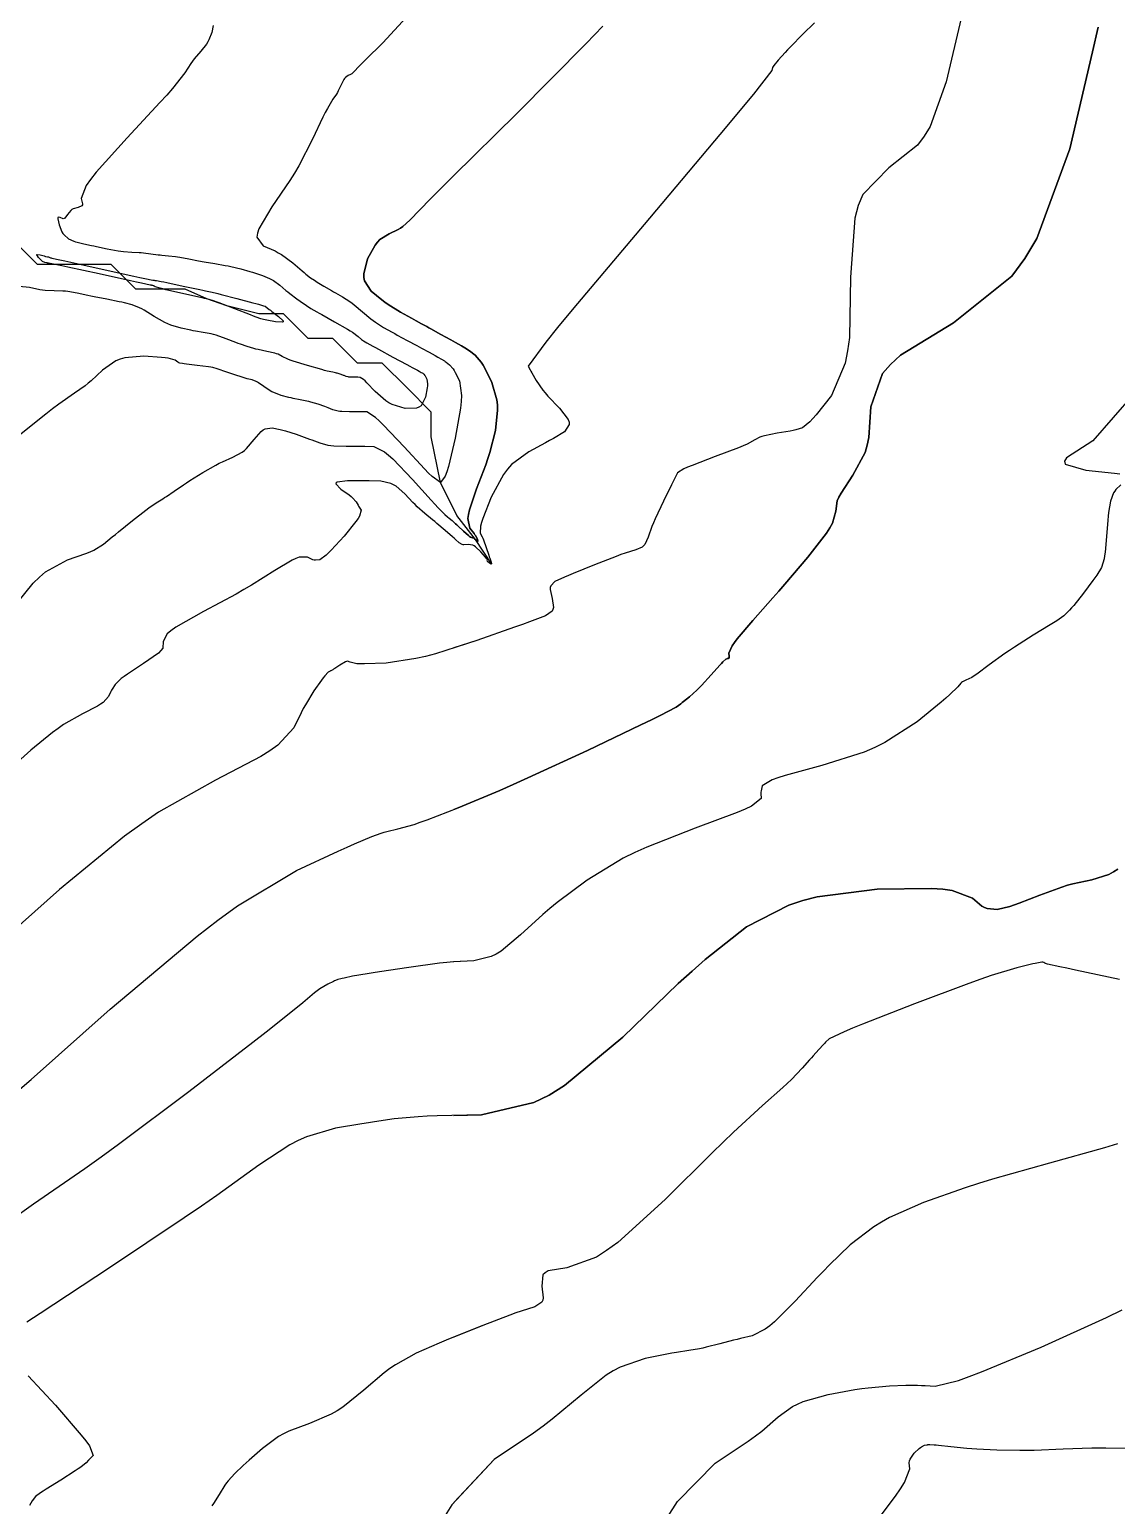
# Model space of a CAD drawing. Header units: metres. Extents: x 837475 to 838479, y 1189012 to 1191015.
# Drawn here: x 837807.7 to 837851.8, y 1190619.5 to 1190679.5 of the extents above; entities that cross this region are included whole.
import ezdxf

# ---------------------------------------------------------------- set-up
doc = ezdxf.new("R2010")
doc.units = ezdxf.units.M
doc.header["$LTSCALE"] = 0.3
for name, color, linetype in [('COTAS 10', 1, 'Continuous'), ('COTAS INT', 252, 'Continuous'), ('DRENAJE', 5, 'Continuous')]:
    doc.layers.add(name, color=color, linetype=linetype)

msp = doc.modelspace()

# ---------------------------------------------------------------- linework, layer by layer
at = {"layer": 'COTAS 10'}
for points, elevation in [([(837823.312, 1190680.31), (837822.038, 1190678.925), (837821.335, 1190678.232), (837821.079, 1190677.976), (837820.855, 1190677.745), (837820.777, 1190677.672), (837820.753, 1190677.655), (837820.727, 1190677.64), (837820.625, 1190677.594), (837820.515, 1190677.514), (837820.484, 1190677.477), (837820.454, 1190677.433), (837820.344, 1190677.219), (837820.226, 1190676.973), (837820.19, 1190676.909), (837820.153, 1190676.846), (837820.007, 1190676.635), (837819.785, 1190676.264), (837819.7, 1190676.101), (837819.605, 1190675.912), (837819.175, 1190675.009), (837818.622, 1190673.937), (837818.449, 1190673.64), (837818.267, 1190673.344), (837817.537, 1190672.274), (837817.003, 1190671.381), (837816.944, 1190671.196), (837816.924, 1190671.038), (837817.173, 1190670.692), (837817.662, 1190670.48), (837817.794, 1190670.407), (837817.924, 1190670.328), (837818.38, 1190669.989), (837818.761, 1190669.667), (837818.844, 1190669.597), (837818.917, 1190669.537), (837819.101, 1190669.392), (837819.257, 1190669.286), (837819.313, 1190669.25), (837819.375, 1190669.211), (837819.645, 1190669.047), (837819.948, 1190668.87), (837820.03, 1190668.822), (837820.112, 1190668.775), (837820.402, 1190668.611), (837820.7, 1190668.421), (837820.787, 1190668.358), (837820.875, 1190668.29), (837821.209, 1190668.007), (837821.551, 1190667.72), (837821.644, 1190667.649), (837821.737, 1190667.582), (837822.069, 1190667.372), (837822.415, 1190667.179), (837822.518, 1190667.122), (837822.623, 1190667.065), (837823.026, 1190666.846), (837823.419, 1190666.634), (837823.518, 1190666.58), (837823.612, 1190666.529), (837823.916, 1190666.363), (837824.159, 1190666.229), (837824.267, 1190666.17), (837824.414, 1190666.09), (837824.534, 1190666.016), (837824.569, 1190665.992), (837824.605, 1190665.967), (837824.742, 1190665.861), (837824.89, 1190665.69), (837824.934, 1190665.623), (837824.978, 1190665.548), (837825.147, 1190665.206), (837825.228, 1190664.606), (837825.217, 1190664.369), (837825.191, 1190664.1), (837824.979, 1190662.871), (837824.7, 1190661.725)], 1680), ([(837824.923, 1190665.639), (837824.934, 1190665.623), (837824.978, 1190665.548), (837825.147, 1190665.206), (837825.228, 1190664.606), (837825.217, 1190664.369), (837825.191, 1190664.1), (837824.979, 1190662.871), (837824.7, 1190661.725), (837824.632, 1190661.509), (837824.568, 1190661.337), (837824.372, 1190661.079), (837824.043, 1190661.317), (837823.896, 1190661.457), (837823.724, 1190661.63), (837822.899, 1190662.521), (837822.069, 1190663.409), (837821.894, 1190663.579), (837821.742, 1190663.717), (837821.392, 1190663.941), (837821.164, 1190663.948), (837821.091, 1190663.949), (837821.012, 1190663.95), (837820.688, 1190663.948), (837820.369, 1190663.958), (837820.293, 1190663.966), (837820.222, 1190663.977), (837820.011, 1190664.033), (837819.812, 1190664.11), (837819.749, 1190664.133), (837819.682, 1190664.158), (837819.409, 1190664.254), (837819.117, 1190664.345), (837819.037, 1190664.366), (837818.958, 1190664.385), (837818.678, 1190664.44), (837818.393, 1190664.494), (837818.311, 1190664.512), (837818.227, 1190664.532), (837817.914, 1190664.616), (837817.61, 1190664.727), (837817.532, 1190664.764), (837817.457, 1190664.803), (837817.209, 1190664.97), (837816.995, 1190665.123), (837816.942, 1190665.155), (837816.891, 1190665.182), (837816.729, 1190665.239), (837816.527, 1190665.29), (837816.451, 1190665.313), (837816.366, 1190665.339), (837815.989, 1190665.463), (837815.621, 1190665.589), (837815.543, 1190665.616), (837815.475, 1190665.64), (837815.316, 1190665.698), (837815.135, 1190665.74), (837815.053, 1190665.754), (837814.958, 1190665.769), (837814.502, 1190665.831), (837814.062, 1190665.887), (837813.977, 1190665.898), (837813.908, 1190665.907), (837813.792, 1190665.922), (837813.755, 1190665.942), (837813.736, 1190665.954), (837813.713, 1190665.968), (837813.6, 1190666.041), (837813.322, 1190666.12), (837813.196, 1190666.138), (837813.048, 1190666.155), (837812.333, 1190666.201), (837811.556, 1190666.137), (837811.368, 1190666.084), (837811.191, 1190666.016), (837810.653, 1190665.642), (837810.198, 1190665.209), (837810.074, 1190665.104), (837809.95, 1190665.005), (837809.513, 1190664.701), (837808.878, 1190664.256), (837808.631, 1190664.067), (837808.352, 1190663.851), (837807.087, 1190662.837)], 1680), ([(837852.509, 1190664.666), (837850.863, 1190662.764), (837849.796, 1190662.082), (837849.718, 1190661.942), (837849.734, 1190661.823), (837850.577, 1190661.572), (837851.738, 1190661.459), (837851.955, 1190661.428)], 1690), ([(837852.509, 1190664.666), (837850.863, 1190662.764), (837849.796, 1190662.082), (837849.718, 1190661.942), (837849.734, 1190661.823), (837850.577, 1190661.572), (837851.738, 1190661.459), (837851.955, 1190661.428)], 1690), ([(837852.002, 1190660.978), (837851.797, 1190660.798), (837851.749, 1190660.73), (837851.706, 1190660.655), (837851.586, 1190660.318), (837851.504, 1190659.863), (837851.485, 1190659.713), (837851.467, 1190659.552), (837851.418, 1190658.884), (837851.363, 1190658.244), (837851.342, 1190658.101), (837851.318, 1190657.972), (837851.211, 1190657.631), (837851.023, 1190657.321), (837850.949, 1190657.212), (837850.865, 1190657.093), (837850.479, 1190656.581), (837850.084, 1190656.09), (837849.994, 1190655.984), (837849.913, 1190655.892), (837849.689, 1190655.671), (837849.396, 1190655.467), (837849.27, 1190655.386), (837849.126, 1190655.295), (837848.444, 1190654.875), (837847.678, 1190654.392), (837847.481, 1190654.261), (837847.29, 1190654.131), (837846.655, 1190653.671), (837846.148, 1190653.299), (837846.039, 1190653.225), (837845.944, 1190653.164), (837845.711, 1190653.049), (837845.572, 1190652.989), (837845.536, 1190652.962), (837845.501, 1190652.932), (837845.381, 1190652.789), (837845.059, 1190652.468), (837844.896, 1190652.325), (837844.701, 1190652.159), (837843.732, 1190651.366), (837842.422, 1190650.518), (837842.013, 1190650.317), (837841.584, 1190650.131), (837839.866, 1190649.584), (837838.367, 1190649.184), (837838.077, 1190649.091), (837837.839, 1190649.005), (837837.431, 1190648.76), (837837.391, 1190648.563), (837837.385, 1190648.507), (837837.383, 1190648.451), (837837.394, 1190648.245), (837837, 1190647.934), (837836.742, 1190647.812), (837836.42, 1190647.674), (837834.716, 1190647.047), (837832.75, 1190646.279), (837832.262, 1190646.052), (837831.799, 1190645.82), (837830.329, 1190644.929), (837829.117, 1190644.023), (837828.816, 1190643.781), (837828.531, 1190643.541), (837827.626, 1190642.708), (837826.844, 1190642.055), (837826.636, 1190641.93), (837826.432, 1190641.829), (837825.725, 1190641.663), (837824.906, 1190641.616), (837824.631, 1190641.59), (837824.335, 1190641.558), (837823.091, 1190641.393), (837821.9, 1190641.215), (837821.638, 1190641.173), (837821.404, 1190641.136), (837820.802, 1190641.03), (837820.461, 1190640.96), (837820.392, 1190640.945), (837820.334, 1190640.932), (837820.213, 1190640.901), (837820.12, 1190640.86), (837820.079, 1190640.842), (837820.031, 1190640.82), (837819.802, 1190640.714), (837819.481, 1190640.521), (837819.375, 1190640.444), (837819.261, 1190640.357), (837818.787, 1190639.958), (837817.76, 1190639.122), (837817.297, 1190638.758), (837816.757, 1190638.338), (837814.163, 1190636.346), (837811.31, 1190634.208), (837810.607, 1190633.695), (837809.941, 1190633.217), (837807.85, 1190631.778), (837806.03, 1190630.487)], 1690), ([(837852.002, 1190660.978), (837851.797, 1190660.798), (837851.749, 1190660.73), (837851.706, 1190660.655), (837851.586, 1190660.318), (837851.504, 1190659.863), (837851.485, 1190659.713), (837851.467, 1190659.552), (837851.418, 1190658.884), (837851.363, 1190658.244), (837851.342, 1190658.101), (837851.318, 1190657.972), (837851.211, 1190657.631), (837851.023, 1190657.321), (837850.949, 1190657.212), (837850.865, 1190657.093), (837850.479, 1190656.581), (837850.084, 1190656.09), (837849.994, 1190655.984), (837849.913, 1190655.892), (837849.689, 1190655.671), (837849.396, 1190655.467), (837849.27, 1190655.386), (837849.126, 1190655.295), (837848.444, 1190654.875), (837847.678, 1190654.392), (837847.481, 1190654.261), (837847.29, 1190654.131), (837846.655, 1190653.671), (837846.148, 1190653.299), (837846.039, 1190653.225), (837845.944, 1190653.164), (837845.711, 1190653.049), (837845.572, 1190652.989), (837845.536, 1190652.962), (837845.501, 1190652.932), (837845.381, 1190652.789), (837845.059, 1190652.468), (837844.896, 1190652.325), (837844.701, 1190652.159), (837843.732, 1190651.366), (837842.422, 1190650.518), (837842.013, 1190650.317), (837841.584, 1190650.131), (837839.866, 1190649.584), (837838.367, 1190649.184), (837838.077, 1190649.091), (837837.839, 1190649.005), (837837.431, 1190648.76), (837837.391, 1190648.563), (837837.385, 1190648.507), (837837.383, 1190648.451), (837837.394, 1190648.245), (837837, 1190647.934), (837836.742, 1190647.812), (837836.42, 1190647.674), (837834.716, 1190647.047), (837832.75, 1190646.279), (837832.262, 1190646.052), (837831.799, 1190645.82), (837830.329, 1190644.929), (837829.117, 1190644.023), (837828.816, 1190643.781), (837828.531, 1190643.541), (837827.626, 1190642.708), (837826.844, 1190642.055), (837826.636, 1190641.93), (837826.432, 1190641.829), (837825.725, 1190641.663), (837824.923, 1190641.617)], 1690), ([(837841.762, 1190618.493), (837842.856, 1190619.931), (837843.059, 1190620.228), (837843.217, 1190620.481), (837843.426, 1190621.029), (837843.408, 1190621.285), (837843.424, 1190621.354), (837843.449, 1190621.423), (837843.614, 1190621.665), (837843.814, 1190621.86), (837843.861, 1190621.899), (837843.904, 1190621.932), (837844.029, 1190621.995), (837844.123, 1190622.013), (837844.147, 1190622.016), (837844.17, 1190622.019), (837844.245, 1190622.026), (837844.417, 1190622.015), (837844.502, 1190622.007), (837844.602, 1190621.997), (837845.096, 1190621.942), (837845.745, 1190621.879), (837845.944, 1190621.864), (837846.15, 1190621.85), (837846.962, 1190621.808), (837847.902, 1190621.792), (837848.188, 1190621.794), (837848.486, 1190621.799), (837849.657, 1190621.843), (837850.82, 1190621.885), (837851.113, 1190621.89), (837851.394, 1190621.892), (837852.301, 1190621.872)], 1700), ([(837841.762, 1190618.493), (837842.856, 1190619.931), (837843.059, 1190620.228), (837843.217, 1190620.481), (837843.426, 1190621.029), (837843.408, 1190621.285), (837843.424, 1190621.354), (837843.449, 1190621.423), (837843.614, 1190621.665), (837843.814, 1190621.86), (837843.861, 1190621.899), (837843.904, 1190621.932), (837844.029, 1190621.995), (837844.123, 1190622.013), (837844.147, 1190622.016), (837844.17, 1190622.019), (837844.245, 1190622.026), (837844.417, 1190622.015), (837844.502, 1190622.007), (837844.602, 1190621.997), (837845.096, 1190621.942), (837845.745, 1190621.879), (837845.944, 1190621.864), (837846.15, 1190621.85), (837846.962, 1190621.808), (837847.902, 1190621.792), (837848.188, 1190621.794), (837848.486, 1190621.799), (837849.657, 1190621.843), (837850.82, 1190621.885), (837851.113, 1190621.89), (837851.394, 1190621.892), (837852.301, 1190621.872)], 1700)]:
    msp.add_lwpolyline(points, dxfattribs=dict(at, elevation=elevation))
at = {"layer": 'COTAS INT'}
for points, elevation in [([(837845.51, 1190679.923), (837844.911, 1190677.338), (837844.252, 1190675.535), (837844.011, 1190675.134), (837843.746, 1190674.777), (837842.578, 1190673.846), (837841.53, 1190672.771), (837841.34, 1190672.323), (837841.194, 1190671.81), (837841.028, 1190669.417), (837840.979, 1190666.965), (837840.908, 1190666.416), (837840.81, 1190665.923), (837840.247, 1190664.609), (837839.624, 1190663.831), (837839.489, 1190663.676), (837839.37, 1190663.547), (837839.075, 1190663.297), (837838.802, 1190663.214), (837838.697, 1190663.19), (837838.579, 1190663.166), (837838.049, 1190663.075), (837837.535, 1190662.978), (837837.428, 1190662.95), (837837.336, 1190662.92), (837837.133, 1190662.81), (837836.823, 1190662.636), (837836.665, 1190662.567), (837836.475, 1190662.488), (837835.526, 1190662.128), (837834.589, 1190661.77), (837834.407, 1190661.694), (837834.258, 1190661.626), (837833.997, 1190661.464), (837833.884, 1190661.228), (837833.828, 1190661.114), (837833.761, 1190660.979), (837833.431, 1190660.318), (837833.092, 1190659.608), (837833.019, 1190659.442), (837832.956, 1190659.291), (837832.804, 1190658.857), (837832.674, 1190658.567), (837832.623, 1190658.507), (837832.567, 1190658.455), (837832.313, 1190658.338), (837831.877, 1190658.209), (837831.706, 1190658.149), (837831.512, 1190658.079), (837830.631, 1190657.737), (837829.76, 1190657.383), (837829.573, 1190657.305), (837829.41, 1190657.235), (837829.015, 1190657.058), (837828.852, 1190656.879), (837828.835, 1190656.809), (837828.829, 1190656.73), (837828.909, 1190656.372), (837828.964, 1190656.009), (837828.943, 1190655.928), (837828.906, 1190655.855), (837828.642, 1190655.66), (837827.99, 1190655.421), (837827.71, 1190655.319), (837827.386, 1190655.203), (837825.852, 1190654.658), (837824.182, 1190654.127), (837823.771, 1190654.02), (837823.383, 1190653.93), (837822.169, 1190653.748), (837821.296, 1190653.711), (837821.124, 1190653.712), (837820.981, 1190653.718), (837820.716, 1190653.779), (837820.608, 1190653.818), (837820.565, 1190653.81), (837820.516, 1190653.793), (837820.293, 1190653.666), (837820.082, 1190653.521), (837820.04, 1190653.494), (837820.007, 1190653.472), (837819.949, 1190653.44), (837819.924, 1190653.432), (837819.911, 1190653.426), (837819.896, 1190653.418), (837819.821, 1190653.374), (837819.677, 1190653.223), (837819.618, 1190653.148), (837819.551, 1190653.058), (837819.242, 1190652.614), (837818.897, 1190652.056), (837818.807, 1190651.896), (837818.72, 1190651.733), (837818.426, 1190651.12), (837817.771, 1190650.411), (837817.455, 1190650.187), (837817.082, 1190649.951), (837815.249, 1190648.998), (837812.931, 1190647.688), (837812.251, 1190647.227), (837811.555, 1190646.724), (837808.904, 1190644.549), (837806.398, 1190642.318)], 1686), ([(837839.565, 1190679.738), (837839.093, 1190679.273), (837838.585, 1190678.766), (837838.47, 1190678.647), (837838.366, 1190678.539), (837838.081, 1190678.227), (837837.913, 1190678.011), (837837.882, 1190677.963), (837837.859, 1190677.92), (837837.832, 1190677.809), (837837.082, 1190676.842), (837836.602, 1190676.26), (837836.004, 1190675.542), (837832.862, 1190671.814), (837829.725, 1190668.084), (837829.131, 1190667.364), (837828.656, 1190666.78), (837827.931, 1190665.801), (837828.012, 1190665.655), (837828.045, 1190665.596), (837828.083, 1190665.53), (837828.261, 1190665.222), (837828.532, 1190664.831), (837828.63, 1190664.712), (837828.737, 1190664.588), (837829.205, 1190664.1), (837829.561, 1190663.636), (837829.596, 1190663.527), (837829.605, 1190663.427), (837829.41, 1190663.136), (837828.961, 1190662.869), (837828.81, 1190662.784), (837828.647, 1190662.694), (837827.962, 1190662.329), (837827.264, 1190661.805), (837827.093, 1190661.615), (837826.933, 1190661.405), (837826.434, 1190660.484), (837826.101, 1190659.622), (837826.044, 1190659.449), (837826.003, 1190659.304), (837825.983, 1190659.02), (837826.071, 1190658.87), (837826.098, 1190658.811), (837826.126, 1190658.744), (837826.235, 1190658.437), (837826.336, 1190658.128), (837826.359, 1190658.06), (837826.38, 1190657.999), (837826.434, 1190657.842), (837826.448, 1190657.772), (837826.442, 1190657.765), (837826.433, 1190657.764), (837826.364, 1190657.807), (837826.293, 1190657.874), (837826.283, 1190657.887), (837826.275, 1190657.898), (837826.281, 1190657.92), (837826.259, 1190657.977), (837826.235, 1190658.011), (837826.203, 1190658.052), (837826.022, 1190658.264), (837825.801, 1190658.467), (837825.743, 1190658.503), (837825.687, 1190658.53), (837825.496, 1190658.555), (837825.332, 1190658.546), (837825.292, 1190658.553), (837825.255, 1190658.563), (837825.14, 1190658.632), (837824.993, 1190658.766), (837824.935, 1190658.816), (837824.869, 1190658.873), (837824.571, 1190659.129), (837824.234, 1190659.415), (837824.144, 1190659.491), (837824.055, 1190659.566), (837823.744, 1190659.823), (837823.436, 1190660.096), (837823.349, 1190660.18), (837823.26, 1190660.268), (837822.93, 1190660.619), (837822.576, 1190660.927), (837822.472, 1190660.987), (837822.364, 1190661.037), (837821.954, 1190661.13), (837821.487, 1190661.147), (837821.344, 1190661.149), (837821.195, 1190661.151), (837820.608, 1190661.149), (837820.184, 1190661.091), (837820.139, 1190661.058), (837820.124, 1190661.017), (837820.329, 1190660.808), (837820.673, 1190660.572), (837820.745, 1190660.514), (837820.808, 1190660.46), (837820.952, 1190660.293), (837821.031, 1190660.152), (837821.052, 1190660.115), (837821.074, 1190660.078), (837821.151, 1190659.951), (837821.093, 1190659.717), (837821.03, 1190659.612), (837820.946, 1190659.489), (837820.47, 1190658.904), (837819.946, 1190658.331), (837819.832, 1190658.217), (837819.731, 1190658.122), (837819.478, 1190657.94), (837819.301, 1190657.922), (837819.248, 1190657.93), (837819.194, 1190657.944), (837818.984, 1190658.044), (837818.644, 1190658.045), (837818.509, 1190657.997), (837818.355, 1190657.928), (837817.649, 1190657.505), (837816.704, 1190656.909), (837816.4, 1190656.731), (837816.077, 1190656.548), (837814.757, 1190655.842), (837813.63, 1190655.202), (837813.429, 1190655.061), (837813.276, 1190654.936), (837813.123, 1190654.616), (837813.099, 1190654.347), (837813.026, 1190654.254), (837812.926, 1190654.154), (837812.325, 1190653.723), (837811.669, 1190653.3), (837811.533, 1190653.204), (837811.418, 1190653.117), (837811.167, 1190652.879), (837811.053, 1190652.694), (837811.023, 1190652.641), (837810.994, 1190652.587), (837810.897, 1190652.384), (837810.68, 1190652.149), (837810.575, 1190652.075), (837810.452, 1190651.997), (837809.845, 1190651.682), (837809.077, 1190651.248), (837808.852, 1190651.095), (837808.622, 1190650.929), (837807.744, 1190650.209), (837806.779, 1190649.349)], 1684), ([(837815.146, 1190679.626), (837815.092, 1190679.349), (837814.977, 1190679.045), (837814.931, 1190678.962), (837814.88, 1190678.879), (837814.646, 1190678.584), (837814.381, 1190678.272), (837814.31, 1190678.179), (837814.24, 1190678.083), (837813.998, 1190677.712), (837813.496, 1190677.071), (837813.263, 1190676.804), (837812.989, 1190676.498), (837811.661, 1190675.072), (837810.403, 1190673.672), (837810.175, 1190673.383), (837809.997, 1190673.137), (837809.789, 1190672.603), (837809.848, 1190672.392), (837809.84, 1190672.35), (837809.821, 1190672.315), (837809.665, 1190672.245), (837809.462, 1190672.186), (837809.414, 1190672.157), (837809.37, 1190672.123), (837809.239, 1190671.956), (837809.127, 1190671.814), (837809.095, 1190671.796), (837809.062, 1190671.787), (837808.939, 1190671.832), (837808.855, 1190671.852), (837808.847, 1190671.827), (837808.846, 1190671.788), (837808.896, 1190671.54), (837809.01, 1190671.249), (837809.05, 1190671.184), (837809.093, 1190671.126), (837809.276, 1190670.973), (837809.496, 1190670.876), (837809.562, 1190670.853), (837809.629, 1190670.831), (837809.893, 1190670.767), (837810.208, 1190670.703), (837810.309, 1190670.682), (837810.416, 1190670.659), (837810.852, 1190670.564), (837811.293, 1190670.48), (837811.403, 1190670.464), (837811.508, 1190670.451), (837811.845, 1190670.431), (837812.148, 1190670.421), (837812.232, 1190670.415), (837812.316, 1190670.407), (837812.619, 1190670.367), (837812.913, 1190670.324), (837812.991, 1190670.314), (837813.068, 1190670.306), (837813.333, 1190670.285), (837813.615, 1190670.257), (837813.702, 1190670.245), (837813.793, 1190670.231), (837814.157, 1190670.162), (837814.556, 1190670.082), (837814.784, 1190670.04), (837815.211, 1190669.968), (837815.638, 1190669.892), (837815.753, 1190669.869), (837815.867, 1190669.844), (837816.267, 1190669.747), (837816.641, 1190669.644), (837816.739, 1190669.615), (837816.833, 1190669.587), (837817.152, 1190669.484), (837817.442, 1190669.361), (837817.519, 1190669.319), (837817.594, 1190669.274), (837817.85, 1190669.086), (837818.105, 1190668.875), (837818.18, 1190668.816), (837818.256, 1190668.756), (837818.545, 1190668.538), (837818.815, 1190668.343), (837818.879, 1190668.299), (837818.938, 1190668.258), (837819.115, 1190668.145), (837819.352, 1190668.009), (837819.45, 1190667.954), (837819.561, 1190667.891), (837820.079, 1190667.601), (837820.596, 1190667.303), (837820.707, 1190667.235), (837820.804, 1190667.174), (837821.036, 1190667.004), (837821.175, 1190666.887), (837821.214, 1190666.858), (837821.251, 1190666.831), (837821.387, 1190666.745), (837821.63, 1190666.612), (837821.736, 1190666.554), (837821.859, 1190666.487), (837822.443, 1190666.172), (837823.018, 1190665.863), (837823.135, 1190665.8), (837823.234, 1190665.746), (837823.439, 1190665.635), (837823.516, 1190665.593), (837823.55, 1190665.574), (837823.596, 1190665.549), (837823.634, 1190665.526), (837823.656, 1190665.51), (837823.699, 1190665.477), (837823.746, 1190665.423), (837823.76, 1190665.402), (837823.774, 1190665.378), (837823.827, 1190665.27), (837823.853, 1190665.081), (837823.849, 1190665.007), (837823.841, 1190664.922), (837823.774, 1190664.535), (837823.588, 1190664.19), (837823.505, 1190664.132), (837823.408, 1190664.091), (837822.944, 1190664.076), (837822.421, 1190664.238), (837822.286, 1190664.308), (837822.156, 1190664.388), (837821.725, 1190664.767), (837821.387, 1190665.129), (837821.315, 1190665.199), (837821.253, 1190665.255), (837821.111, 1190665.346), (837821.018, 1190665.349), (837820.988, 1190665.35), (837820.956, 1190665.35), (837820.824, 1190665.349), (837820.693, 1190665.353), (837820.662, 1190665.357), (837820.634, 1190665.361), (837820.548, 1190665.384), (837820.467, 1190665.415), (837820.441, 1190665.425), (837820.413, 1190665.435), (837820.302, 1190665.474), (837820.183, 1190665.511), (837820.151, 1190665.52), (837820.118, 1190665.527), (837820.004, 1190665.55), (837819.778, 1190665.604), (837819.675, 1190665.631), (837819.555, 1190665.664), (837818.976, 1190665.829), (837818.397, 1190666.007), (837818.277, 1190666.049), (837818.175, 1190666.087), (837817.951, 1190666.197), (837817.788, 1190666.282), (837817.724, 1190666.304), (837817.652, 1190666.326), (837817.324, 1190666.4), (837816.971, 1190666.473), (837816.884, 1190666.494), (837816.8, 1190666.515), (837816.533, 1190666.594), (837816.255, 1190666.693), (837816.165, 1190666.726), (837816.068, 1190666.762), (837815.671, 1190666.912), (837815.264, 1190667.053), (837815.161, 1190667.084), (837815.063, 1190667.11), (837814.746, 1190667.172), (837814.433, 1190667.219), (837814.337, 1190667.236), (837814.238, 1190667.255), (837813.846, 1190667.337), (837813.425, 1190667.467), (837813.307, 1190667.517), (837813.188, 1190667.573), (837812.752, 1190667.822), (837812.348, 1190668.068), (837812.249, 1190668.122), (837812.156, 1190668.169), (837811.864, 1190668.286), (837811.55, 1190668.368), (837811.443, 1190668.393), (837811.327, 1190668.418), (837810.834, 1190668.517), (837810.314, 1190668.618), (837810.182, 1190668.645), (837810.054, 1190668.671), (837809.633, 1190668.76), (837809.251, 1190668.827), (837809.148, 1190668.839), (837809.046, 1190668.849), (837808.689, 1190668.861), (837808.325, 1190668.876), (837808.218, 1190668.889), (837808.109, 1190668.904), (837807.695, 1190668.988), (837807.277, 1190669.033)], 1678), ([(837839.565, 1190679.738), (837839.093, 1190679.273), (837838.585, 1190678.766), (837838.47, 1190678.647), (837838.366, 1190678.539), (837838.081, 1190678.227), (837837.913, 1190678.011), (837837.882, 1190677.963), (837837.859, 1190677.92), (837837.832, 1190677.809), (837837.082, 1190676.842), (837836.602, 1190676.26), (837836.004, 1190675.542), (837832.862, 1190671.814), (837829.725, 1190668.084), (837829.131, 1190667.364), (837828.656, 1190666.78), (837827.931, 1190665.801), (837828.012, 1190665.655), (837828.045, 1190665.596), (837828.083, 1190665.53), (837828.261, 1190665.222), (837828.532, 1190664.831), (837828.63, 1190664.712), (837828.737, 1190664.588), (837829.205, 1190664.1), (837829.561, 1190663.636), (837829.596, 1190663.527), (837829.605, 1190663.427), (837829.41, 1190663.136), (837828.961, 1190662.869), (837828.81, 1190662.784), (837828.647, 1190662.694), (837827.962, 1190662.329), (837827.264, 1190661.805), (837827.093, 1190661.615), (837826.933, 1190661.405), (837826.434, 1190660.484), (837826.101, 1190659.622), (837826.044, 1190659.449), (837826.003, 1190659.304), (837825.983, 1190659.02), (837826.071, 1190658.87), (837826.098, 1190658.811), (837826.126, 1190658.744), (837826.235, 1190658.437), (837826.336, 1190658.128), (837826.359, 1190658.06), (837826.38, 1190657.999), (837826.434, 1190657.842), (837826.448, 1190657.772), (837826.442, 1190657.765), (837826.433, 1190657.764), (837826.364, 1190657.807), (837826.293, 1190657.874), (837826.283, 1190657.887), (837826.275, 1190657.898), (837826.281, 1190657.92), (837826.259, 1190657.977), (837826.235, 1190658.011), (837826.203, 1190658.052), (837826.022, 1190658.264), (837825.801, 1190658.467), (837825.743, 1190658.503), (837825.687, 1190658.53), (837825.496, 1190658.555), (837825.332, 1190658.546), (837825.292, 1190658.553), (837825.255, 1190658.563), (837825.14, 1190658.632), (837824.993, 1190658.766), (837824.935, 1190658.816), (837824.869, 1190658.873), (837824.571, 1190659.129), (837824.234, 1190659.415), (837824.144, 1190659.491), (837824.055, 1190659.566), (837823.744, 1190659.823), (837823.436, 1190660.096), (837823.349, 1190660.18), (837823.26, 1190660.268), (837822.93, 1190660.619), (837822.576, 1190660.927), (837822.472, 1190660.987), (837822.364, 1190661.037), (837821.954, 1190661.13), (837821.487, 1190661.147), (837821.344, 1190661.149), (837821.195, 1190661.151), (837820.608, 1190661.149)], 1684), ([(837845.51, 1190679.923), (837844.911, 1190677.338), (837844.252, 1190675.535), (837844.011, 1190675.134), (837843.746, 1190674.777), (837842.578, 1190673.846), (837841.53, 1190672.771), (837841.34, 1190672.323), (837841.194, 1190671.81), (837841.028, 1190669.417), (837840.979, 1190666.965), (837840.908, 1190666.416), (837840.81, 1190665.923), (837840.247, 1190664.609), (837839.624, 1190663.831), (837839.489, 1190663.676), (837839.37, 1190663.547), (837839.075, 1190663.297), (837838.802, 1190663.214), (837838.697, 1190663.19), (837838.579, 1190663.166), (837838.049, 1190663.075), (837837.535, 1190662.978), (837837.428, 1190662.95), (837837.336, 1190662.92), (837837.133, 1190662.81), (837836.823, 1190662.636), (837836.665, 1190662.567), (837836.475, 1190662.488), (837835.526, 1190662.128), (837834.589, 1190661.77), (837834.407, 1190661.694), (837834.258, 1190661.626), (837833.997, 1190661.464), (837833.884, 1190661.228), (837833.828, 1190661.114), (837833.761, 1190660.979), (837833.431, 1190660.318), (837833.092, 1190659.608), (837833.019, 1190659.442), (837832.956, 1190659.291), (837832.804, 1190658.857), (837832.674, 1190658.567), (837832.623, 1190658.507), (837832.567, 1190658.455), (837832.313, 1190658.338), (837831.877, 1190658.209), (837831.706, 1190658.149), (837831.512, 1190658.079), (837830.631, 1190657.737), (837829.76, 1190657.383), (837829.573, 1190657.305), (837829.41, 1190657.235), (837829.015, 1190657.058), (837828.852, 1190656.879), (837828.835, 1190656.809), (837828.829, 1190656.73), (837828.909, 1190656.372), (837828.964, 1190656.009), (837828.943, 1190655.928), (837828.906, 1190655.855), (837828.642, 1190655.66), (837827.99, 1190655.421), (837827.71, 1190655.319), (837827.386, 1190655.203), (837825.852, 1190654.658), (837824.923, 1190654.363)], 1686), ([(837806.879, 1190655.794), (837807.836, 1190656.987), (837808.093, 1190657.237), (837808.346, 1190657.452), (837809.231, 1190657.936), (837809.981, 1190658.19), (837810.149, 1190658.259), (837810.3, 1190658.328), (837810.7, 1190658.573), (837811.055, 1190658.867), (837811.177, 1190658.967), (837811.31, 1190659.075), (837811.873, 1190659.53), (837812.414, 1190659.956), (837812.533, 1190660.046), (837812.637, 1190660.123), (837812.902, 1190660.297), (837813.11, 1190660.419), (837813.179, 1190660.463), (837813.253, 1190660.511), (837813.561, 1190660.725), (837813.947, 1190660.988), (837814.07, 1190661.068), (837814.2, 1190661.152), (837814.725, 1190661.479), (837815.26, 1190661.787), (837815.396, 1190661.858), (837815.526, 1190661.923), (837815.951, 1190662.107), (837816.32, 1190662.305), (837816.415, 1190662.378), (837816.507, 1190662.46), (837816.812, 1190662.825), (837817.098, 1190663.152), (837817.177, 1190663.211), (837817.257, 1190663.255), (837817.545, 1190663.3), (837817.87, 1190663.231), (837817.972, 1190663.204), (837818.08, 1190663.174), (837818.516, 1190663.034), (837818.95, 1190662.881), (837819.057, 1190662.842), (837819.158, 1190662.804), (837819.475, 1190662.682), (837819.81, 1190662.592), (837819.923, 1190662.576), (837820.044, 1190662.563), (837820.553, 1190662.547), (837821.068, 1190662.55), (837821.193, 1190662.549), (837821.311, 1190662.547), (837821.673, 1190662.535), (837822.103, 1190662.321), (837822.264, 1190662.192), (837822.443, 1190662.032), (837823.241, 1190661.205), (837823.999, 1190660.363), (837824.153, 1190660.195), (837824.283, 1190660.055), (837824.549, 1190659.782), (837824.661, 1190659.69), (837824.725, 1190659.636), (837824.846, 1190659.534), (837824.993, 1190659.404), (837825.042, 1190659.359), (837825.094, 1190659.311), (837825.311, 1190659.106), (837825.513, 1190658.924), (837825.555, 1190658.89), (837825.592, 1190658.863), (837825.677, 1190658.825), (837825.729, 1190658.816), (837825.745, 1190658.807), (837825.762, 1190658.796), (837825.83, 1190658.731), (837825.882, 1190658.687), (837825.888, 1190658.688), (837825.892, 1190658.695), (837825.877, 1190658.769), (837825.808, 1190658.908), (837825.777, 1190658.955), (837825.742, 1190659.007), (837825.573, 1190659.226), (837825.492, 1190659.619), (837825.512, 1190659.78), (837825.551, 1190659.964), (837825.844, 1190660.816), (837826.213, 1190661.788), (837826.3, 1190662.047), (837826.379, 1190662.302), (837826.608, 1190663.19), (837826.698, 1190664.012), (837826.69, 1190664.227), (837826.668, 1190664.435), (837826.467, 1190665.142), (837826.182, 1190665.718), (837826.108, 1190665.844), (837826.035, 1190665.957), (837825.784, 1190666.245), (837825.554, 1190666.423), (837825.493, 1190666.467), (837825.434, 1190666.507), (837825.231, 1190666.631), (837824.985, 1190666.766), (837824.803, 1190666.866), (837824.392, 1190667.092), (837823.99, 1190667.312), (837823.9, 1190667.361), (837823.82, 1190667.405), (837823.609, 1190667.52), (837823.387, 1190667.642), (837823.299, 1190667.691), (837823.201, 1190667.746), (837822.751, 1190667.998), (837822.252, 1190668.307), (837822.122, 1190668.397), (837821.995, 1190668.489), (837821.568, 1190668.841), (837821.299, 1190669.266), (837821.272, 1190669.404), (837821.266, 1190669.551), (837821.414, 1190670.157), (837821.721, 1190670.718), (837821.814, 1190670.836), (837821.911, 1190670.939), (837822.291, 1190671.178), (837822.666, 1190671.345), (837822.76, 1190671.403), (837822.849, 1190671.465), (837823.135, 1190671.733), (837823.956, 1190672.578), (837824.383, 1190673.005), (837824.896, 1190673.516), (837827.472, 1190676.058), (837830.293, 1190678.898), (837830.962, 1190679.597)], 1682), ([(837807.114, 1190636.281), (837807.758, 1190636.847), (837810.964, 1190639.69), (837814.495, 1190642.663), (837815.343, 1190643.312), (837816.135, 1190643.885), (837818.527, 1190645.323), (837820.229, 1190646.111), (837820.585, 1190646.273), (837820.892, 1190646.412), (837821.587, 1190646.712), (837821.976, 1190646.846), (837822.09, 1190646.879), (837822.206, 1190646.911), (837822.651, 1190647.013), (837823.308, 1190647.2), (837823.558, 1190647.286), (837823.838, 1190647.385), (837825.095, 1190647.866), (837826.783, 1190648.575), (837827.334, 1190648.818), (837827.922, 1190649.082), (837830.347, 1190650.204), (837832.518, 1190651.237), (837832.947, 1190651.444), (837833.3, 1190651.617), (837833.949, 1190651.96), (837834.129, 1190652.098), (837834.186, 1190652.142), (837834.246, 1190652.189), (837834.49, 1190652.382), (837834.786, 1190652.646), (837834.879, 1190652.738), (837834.976, 1190652.838), (837835.368, 1190653.267), (837835.717, 1190653.658), (837835.788, 1190653.734), (837835.847, 1190653.796), (837835.964, 1190653.906), (837836.007, 1190653.923), (837836.019, 1190653.927), (837836.03, 1190653.93), (837836.072, 1190653.939), (837836.1, 1190653.976), (837836.102, 1190653.997), (837836.103, 1190654.022), (837836.088, 1190654.152), (837836.219, 1190654.451), (837836.312, 1190654.583), (837836.429, 1190654.737), (837837.055, 1190655.47), (837837.875, 1190656.396), (837838.115, 1190656.67), (837838.359, 1190656.953), (837839.288, 1190658.04), (837840.048, 1190659.02), (837840.186, 1190659.235), (837840.294, 1190659.425), (837840.424, 1190659.909), (837840.487, 1190660.33), (837840.552, 1190660.481), (837840.638, 1190660.647), (837841.124, 1190661.37), (837841.613, 1190662.297), (837841.701, 1190662.59), (837841.769, 1190662.9), (837841.846, 1190664.153), (837842.327, 1190665.503), (837842.65, 1190665.873), (837843.056, 1190666.243), (837845.208, 1190667.566), (837847.568, 1190669.448), (837848.104, 1190670.17), (837848.59, 1190670.978), (837849.923, 1190674.622), (837850.851, 1190678.562), (837851.081, 1190679.557)], 1688), ([(837830.962, 1190679.597), (837830.293, 1190678.898), (837827.472, 1190676.058), (837824.896, 1190673.516), (837824.383, 1190673.005), (837823.956, 1190672.578), (837823.135, 1190671.733), (837822.849, 1190671.465), (837822.76, 1190671.403), (837822.666, 1190671.345), (837822.291, 1190671.178), (837821.911, 1190670.939), (837821.814, 1190670.836), (837821.721, 1190670.718), (837821.414, 1190670.157), (837821.266, 1190669.551), (837821.272, 1190669.404), (837821.299, 1190669.266), (837821.568, 1190668.841), (837821.995, 1190668.489), (837822.122, 1190668.397), (837822.252, 1190668.307), (837822.751, 1190667.998), (837823.201, 1190667.746), (837823.299, 1190667.691), (837823.387, 1190667.642), (837823.609, 1190667.52), (837823.82, 1190667.405), (837823.9, 1190667.361), (837823.99, 1190667.312), (837824.392, 1190667.092), (837824.803, 1190666.866), (837824.985, 1190666.766), (837825.231, 1190666.631), (837825.434, 1190666.507), (837825.493, 1190666.467), (837825.554, 1190666.423), (837825.784, 1190666.245), (837826.035, 1190665.957), (837826.108, 1190665.844), (837826.182, 1190665.718), (837826.467, 1190665.142), (837826.668, 1190664.435), (837826.69, 1190664.227), (837826.698, 1190664.012), (837826.608, 1190663.19), (837826.379, 1190662.302), (837826.3, 1190662.047), (837826.213, 1190661.788), (837825.844, 1190660.816), (837825.551, 1190659.964), (837825.512, 1190659.78), (837825.492, 1190659.619), (837825.573, 1190659.226), (837825.742, 1190659.007), (837825.777, 1190658.955), (837825.808, 1190658.908), (837825.877, 1190658.769), (837825.892, 1190658.695), (837825.888, 1190658.688), (837825.882, 1190658.687), (837825.83, 1190658.731), (837825.762, 1190658.796), (837825.745, 1190658.807), (837825.729, 1190658.816), (837825.677, 1190658.825), (837825.592, 1190658.863), (837825.555, 1190658.89), (837825.513, 1190658.924), (837825.311, 1190659.106), (837825.094, 1190659.311), (837825.042, 1190659.359), (837824.993, 1190659.404), (837824.923, 1190659.465)], 1682), ([(837851.081, 1190679.557), (837850.851, 1190678.562), (837849.923, 1190674.622), (837848.59, 1190670.978), (837848.104, 1190670.17), (837847.568, 1190669.448), (837845.208, 1190667.566), (837843.056, 1190666.243), (837842.65, 1190665.873), (837842.327, 1190665.503), (837841.846, 1190664.153), (837841.769, 1190662.9), (837841.701, 1190662.59), (837841.613, 1190662.297), (837841.124, 1190661.37), (837840.638, 1190660.647), (837840.552, 1190660.481), (837840.487, 1190660.33), (837840.424, 1190659.909), (837840.294, 1190659.425), (837840.186, 1190659.235), (837840.048, 1190659.02), (837839.288, 1190658.04), (837838.359, 1190656.953), (837838.115, 1190656.67), (837837.875, 1190656.396), (837837.055, 1190655.47), (837836.429, 1190654.737), (837836.312, 1190654.583), (837836.219, 1190654.451), (837836.088, 1190654.152), (837836.103, 1190654.022), (837836.102, 1190653.997), (837836.1, 1190653.976), (837836.072, 1190653.939), (837836.03, 1190653.93), (837836.019, 1190653.927), (837836.007, 1190653.923), (837835.964, 1190653.906), (837835.847, 1190653.796), (837835.788, 1190653.734), (837835.717, 1190653.658), (837835.368, 1190653.267), (837834.976, 1190652.838), (837834.879, 1190652.738), (837834.786, 1190652.646), (837834.49, 1190652.382), (837834.246, 1190652.189), (837834.186, 1190652.142), (837834.129, 1190652.098), (837833.949, 1190651.96), (837833.3, 1190651.617), (837832.947, 1190651.444), (837832.518, 1190651.237), (837830.347, 1190650.204), (837827.922, 1190649.082), (837827.334, 1190648.818), (837826.783, 1190648.575), (837825.095, 1190647.866), (837824.923, 1190647.8)], 1688), ([(837817.262, 1190668.232), (837817.421, 1190668.104), (837817.47, 1190668.067), (837817.527, 1190668.024), (837817.807, 1190667.818), (837817.994, 1190667.634), (837817.992, 1190667.606), (837817.967, 1190667.588), (837817.686, 1190667.604), (837817.329, 1190667.671), (837817.258, 1190667.685), (837817.197, 1190667.698), (837817.078, 1190667.725), (837816.89, 1190667.796), (837816.787, 1190667.835), (837816.662, 1190667.883), (837816.026, 1190668.126), (837815.393, 1190668.367), (837815.269, 1190668.413), (837815.168, 1190668.451), (837814.99, 1190668.512), (837814.803, 1190668.551), (837814.697, 1190668.575), (837814.567, 1190668.603), (837813.901, 1190668.751), (837813.232, 1190668.904), (837813.101, 1190668.935), (837812.992, 1190668.962), (837812.795, 1190669.022), (837812.753, 1190669.047), (837812.743, 1190669.053), (837812.734, 1190669.058), (837812.703, 1190669.07), (837812.671, 1190669.078), (837812.66, 1190669.081), (837812.648, 1190669.083), (837812.597, 1190669.094), (837812.244, 1190669.17), (837812.042, 1190669.214), (837811.794, 1190669.268), (837810.52, 1190669.547), (837809.249, 1190669.823), (837809.004, 1190669.876), (837808.804, 1190669.918), (837808.467, 1190669.985), (837808.421, 1190669.988), (837808.405, 1190669.991), (837808.388, 1190669.994), (837808.315, 1190670.01), (837808.225, 1190670.053), (837808.197, 1190670.073), (837808.168, 1190670.097), (837808.051, 1190670.213), (837807.985, 1190670.314), (837807.989, 1190670.328), (837808.001, 1190670.337), (837808.125, 1190670.32), (837808.282, 1190670.274), (837808.316, 1190670.265), (837808.346, 1190670.258), (837808.421, 1190670.242), (837808.466, 1190670.235), (837808.488, 1190670.229), (837808.521, 1190670.216), (837808.55, 1190670.203), (837808.566, 1190670.197), (837808.596, 1190670.189), (837808.928, 1190670.116), (837809.128, 1190670.072), (837809.373, 1190670.018), (837810.648, 1190669.736), (837811.922, 1190669.456), (837812.168, 1190669.402), (837812.368, 1190669.359), (837812.701, 1190669.291), (837812.733, 1190669.29), (837812.741, 1190669.289), (837812.75, 1190669.289), (837812.781, 1190669.284), (837812.812, 1190669.28), (837812.828, 1190669.278), (837812.855, 1190669.276), (837813.036, 1190669.241), (837813.142, 1190669.219), (837813.27, 1190669.193), (837813.934, 1190669.054), (837814.602, 1190668.913), (837814.734, 1190668.886), (837814.842, 1190668.863), (837815.041, 1190668.823), (837815.235, 1190668.776), (837815.34, 1190668.749), (837815.467, 1190668.716), (837816.112, 1190668.547), (837816.758, 1190668.375), (837816.886, 1190668.341), (837816.992, 1190668.312), (837817.191, 1190668.256), (837817.262, 1190668.232)], 1676), ([(837851.88, 1190645.383), (837851.699, 1190645.267), (837851.514, 1190645.169), (837850.818, 1190644.952), (837850.056, 1190644.79), (837849.83, 1190644.726), (837849.598, 1190644.653), (837848.705, 1190644.32), (837847.872, 1190643.996), (837847.677, 1190643.929), (837847.498, 1190643.871), (837846.983, 1190643.745), (837846.577, 1190643.778), (837846.467, 1190643.82), (837846.358, 1190643.877), (837845.975, 1190644.204), (837845.153, 1190644.516), (837844.767, 1190644.564), (837844.313, 1190644.595), (837842.104, 1190644.57), (837839.675, 1190644.255), (837839.083, 1190644.103), (837838.525, 1190643.923), (837836.801, 1190643.043), (837835.12, 1190641.709), (837834.589, 1190641.244), (837834.031, 1190640.738), (837831.779, 1190638.563), (837829.417, 1190636.591), (837828.789, 1190636.212), (837828.172, 1190635.906), (837826.039, 1190635.406), (837824.243, 1190635.364), (837823.839, 1190635.348), (837823.475, 1190635.328), (837822.5, 1190635.239), (837821.703, 1190635.118), (837821.451, 1190635.078), (837821.187, 1190635.035), (837820.12, 1190634.859), (837818.941, 1190634.512), (837818.605, 1190634.361), (837818.266, 1190634.187), (837817.007, 1190633.361), (837815.294, 1190632.127), (837814.669, 1190631.694), (837813.977, 1190631.223), (837810.934, 1190629.195), (837808.129, 1190627.347), (837807.589, 1190626.99)], 1692), ([(837824.923, 1190635.38), (837826.039, 1190635.406), (837828.172, 1190635.906), (837828.789, 1190636.212), (837829.417, 1190636.591), (837831.779, 1190638.563), (837834.031, 1190640.738), (837834.589, 1190641.244), (837835.12, 1190641.709), (837836.801, 1190643.043), (837838.525, 1190643.923), (837839.083, 1190644.103), (837839.675, 1190644.255), (837842.104, 1190644.57), (837844.313, 1190644.595), (837844.767, 1190644.564), (837845.153, 1190644.516), (837845.975, 1190644.204), (837846.358, 1190643.877), (837846.467, 1190643.82), (837846.577, 1190643.778), (837846.983, 1190643.745), (837847.498, 1190643.871), (837847.677, 1190643.929), (837847.872, 1190643.996), (837848.705, 1190644.32), (837849.598, 1190644.653), (837849.83, 1190644.726), (837850.056, 1190644.79), (837850.818, 1190644.952), (837851.514, 1190645.169), (837851.699, 1190645.267), (837851.88, 1190645.383)], 1692), ([(837851.944, 1190640.906), (837850.153, 1190641.285), (837849.803, 1190641.36), (837849.518, 1190641.421), (837849.016, 1190641.53), (837848.941, 1190641.553), (837848.924, 1190641.56), (837848.909, 1190641.566), (837848.868, 1190641.589), (837848.828, 1190641.603), (837848.813, 1190641.605), (837848.796, 1190641.605), (837848.721, 1190641.596), (837848.523, 1190641.552), (837848.429, 1190641.531), (837848.317, 1190641.505), (837847.77, 1190641.379), (837846.733, 1190641.061), (837846.312, 1190640.915), (837845.833, 1190640.744), (837843.621, 1190639.914), (837841.514, 1190639.091), (837841.101, 1190638.924), (837840.762, 1190638.783), (837840.154, 1190638.494), (837840.012, 1190638.355), (837839.968, 1190638.309), (837839.921, 1190638.261), (837839.732, 1190638.058), (837839.506, 1190637.806), (837839.435, 1190637.726), (837839.361, 1190637.641), (837839.066, 1190637.3), (837838.625, 1190636.842), (837838.459, 1190636.683), (837838.275, 1190636.512), (837837.453, 1190635.78), (837836.271, 1190634.697), (837835.86, 1190634.304), (837835.412, 1190633.87), (837833.494, 1190631.97), (837831.571, 1190630.227), (837831.12, 1190629.893), (837830.706, 1190629.624), (837829.503, 1190629.19), (837828.756, 1190629.07), (837828.629, 1190628.998), (837828.536, 1190628.91), (837828.486, 1190628.454), (837828.55, 1190627.982), (837828.529, 1190627.884), (837828.491, 1190627.8), (837828.213, 1190627.615), (837827.652, 1190627.442), (837827.436, 1190627.366), (837827.193, 1190627.278), (837826.094, 1190626.856), (837824.907, 1190626.377), (837824.608, 1190626.253), (837824.322, 1190626.132), (837823.397, 1190625.725), (837822.558, 1190625.262), (837822.327, 1190625.105), (837822.096, 1190624.937), (837821.263, 1190624.228), (837820.419, 1190623.542), (837820.18, 1190623.388), (837819.94, 1190623.25), (837819.054, 1190622.881), (837818.215, 1190622.563), (837818.004, 1190622.457), (837817.801, 1190622.343), (837817.146, 1190621.867), (837816.612, 1190621.39), (837816.486, 1190621.275), (837816.369, 1190621.168), (837816.025, 1190620.846), (837815.756, 1190620.551), (837815.687, 1190620.461), (837815.62, 1190620.367), (837815.396, 1190620), (837815.168, 1190619.63), (837815.097, 1190619.535)], 1694), ([(837851.944, 1190640.906), (837850.153, 1190641.285), (837849.803, 1190641.36), (837849.518, 1190641.421), (837849.016, 1190641.53), (837848.941, 1190641.553), (837848.924, 1190641.56), (837848.909, 1190641.566), (837848.868, 1190641.589), (837848.828, 1190641.603), (837848.813, 1190641.605), (837848.796, 1190641.605), (837848.721, 1190641.596), (837848.523, 1190641.552), (837848.429, 1190641.531), (837848.317, 1190641.505), (837847.77, 1190641.379), (837846.733, 1190641.061), (837846.312, 1190640.915), (837845.833, 1190640.744), (837843.621, 1190639.914), (837841.514, 1190639.091), (837841.101, 1190638.924), (837840.762, 1190638.783), (837840.154, 1190638.494), (837840.012, 1190638.355), (837839.968, 1190638.309), (837839.921, 1190638.261), (837839.732, 1190638.058), (837839.506, 1190637.806), (837839.435, 1190637.726), (837839.361, 1190637.641), (837839.066, 1190637.3), (837838.625, 1190636.842), (837838.459, 1190636.683), (837838.275, 1190636.512), (837837.453, 1190635.78), (837836.271, 1190634.697), (837835.86, 1190634.304), (837835.412, 1190633.87), (837833.494, 1190631.97), (837831.571, 1190630.227), (837831.12, 1190629.893), (837830.706, 1190629.624), (837829.503, 1190629.19), (837828.756, 1190629.07), (837828.629, 1190628.998), (837828.536, 1190628.91), (837828.486, 1190628.454), (837828.55, 1190627.982), (837828.529, 1190627.884), (837828.491, 1190627.8), (837828.213, 1190627.615), (837827.652, 1190627.442), (837827.436, 1190627.366), (837827.193, 1190627.278), (837826.094, 1190626.856), (837824.923, 1190626.384)], 1694), ([(837851.859, 1190634.233), (837851.338, 1190634.072), (837849.106, 1190633.441), (837846.795, 1190632.791), (837846.224, 1190632.617), (837845.684, 1190632.446), (837843.983, 1190631.85), (837842.611, 1190631.234), (837842.278, 1190631.05), (837841.965, 1190630.86), (837841.007, 1190630.125), (837840.162, 1190629.305), (837839.922, 1190629.061), (837839.678, 1190628.81), (837838.771, 1190627.844), (837837.941, 1190627.01), (837837.744, 1190626.843), (837837.563, 1190626.704), (837837.029, 1190626.431), (837836.561, 1190626.325), (837836.421, 1190626.291), (837836.276, 1190626.255), (837835.713, 1190626.108), (837835.161, 1190625.969), (837835.022, 1190625.939), (837834.89, 1190625.912), (837834.464, 1190625.841), (837833.957, 1190625.761), (837833.773, 1190625.728), (837833.571, 1190625.69), (837832.684, 1190625.514), (837831.672, 1190625.16), (837831.39, 1190625.011), (837831.108, 1190624.839), (837830.083, 1190624.032), (837828.917, 1190623.05), (837828.546, 1190622.768), (837828.154, 1190622.481), (837826.563, 1190621.408), (837824.84, 1190619.575), (837824.364, 1190618.81)], 1696), ([(837851.859, 1190634.233), (837851.338, 1190634.072), (837849.106, 1190633.441), (837846.795, 1190632.791), (837846.224, 1190632.617), (837845.684, 1190632.446), (837843.983, 1190631.85), (837842.611, 1190631.234), (837842.278, 1190631.05), (837841.965, 1190630.86), (837841.007, 1190630.125), (837840.162, 1190629.305), (837839.922, 1190629.061), (837839.678, 1190628.81), (837838.771, 1190627.844), (837837.941, 1190627.01), (837837.744, 1190626.843), (837837.563, 1190626.704), (837837.029, 1190626.431), (837836.561, 1190626.325), (837836.421, 1190626.291), (837836.276, 1190626.255), (837835.713, 1190626.108), (837835.161, 1190625.969), (837835.022, 1190625.939), (837834.89, 1190625.912), (837834.464, 1190625.841), (837833.957, 1190625.761), (837833.773, 1190625.728), (837833.571, 1190625.69), (837832.684, 1190625.514), (837831.672, 1190625.16), (837831.39, 1190625.011), (837831.108, 1190624.839), (837830.083, 1190624.032), (837828.917, 1190623.05), (837828.546, 1190622.768), (837828.154, 1190622.481), (837826.563, 1190621.408), (837824.923, 1190619.664)], 1696), ([(837833.589, 1190619.068), (837833.999, 1190619.704), (837835.525, 1190621.272), (837836.867, 1190622.165), (837837.161, 1190622.376), (837837.421, 1190622.57), (837838.082, 1190623.142), (837838.663, 1190623.566), (837838.873, 1190623.667), (837839.105, 1190623.763), (837840.12, 1190624.05), (837841.204, 1190624.253), (837841.479, 1190624.294), (837841.744, 1190624.33), (837842.611, 1190624.405), (837843.27, 1190624.431), (837843.403, 1190624.435), (837843.515, 1190624.437), (837843.74, 1190624.436), (837843.903, 1190624.424), (837843.974, 1190624.42), (837844.058, 1190624.416), (837844.455, 1190624.398), (837845.404, 1190624.628), (837845.835, 1190624.779), (837846.339, 1190624.969), (837848.766, 1190625.973), (837851.415, 1190627.175), (837852.059, 1190627.49)], 1698), ([(837833.589, 1190619.068), (837833.999, 1190619.704), (837835.525, 1190621.272), (837836.867, 1190622.165), (837837.161, 1190622.376), (837837.421, 1190622.57), (837838.082, 1190623.142), (837838.663, 1190623.566), (837838.873, 1190623.667), (837839.105, 1190623.763), (837840.12, 1190624.05), (837841.204, 1190624.253), (837841.479, 1190624.294), (837841.744, 1190624.33), (837842.611, 1190624.405), (837843.27, 1190624.431), (837843.403, 1190624.435), (837843.515, 1190624.437), (837843.74, 1190624.436), (837843.903, 1190624.424), (837843.974, 1190624.42), (837844.058, 1190624.416), (837844.455, 1190624.398), (837845.404, 1190624.628), (837845.835, 1190624.779), (837846.339, 1190624.969), (837848.766, 1190625.973), (837851.415, 1190627.175), (837852.059, 1190627.49)], 1698), ([(837807.641, 1190624.806), (837808.746, 1190623.621), (837809.796, 1190622.409), (837809.984, 1190622.167), (837810.128, 1190621.966), (837810.279, 1190621.574), (837810.15, 1190621.452), (837810.117, 1190621.419), (837810.086, 1190621.387), (837809.987, 1190621.279), (837809.775, 1190621.108), (837809.673, 1190621.038), (837809.552, 1190620.957), (837808.959, 1190620.58), (837808.367, 1190620.207), (837808.246, 1190620.129), (837808.145, 1190620.062), (837807.935, 1190619.911), (837807.801, 1190619.73), (837807.747, 1190619.645), (837807.686, 1190619.544)], 1692)]:
    msp.add_lwpolyline(points, dxfattribs=dict(at, elevation=elevation))
at = {"layer": 'DRENAJE'}
msp.add_polyline3d([(837826.445, 1190657.769, 1684), (837825.796, 1190658.763, 1682), (837825.041, 1190659.742, 1681.221), (837824.372, 1190661.079, 1680), (837824.006, 1190662.929, 1679.632), (837824.006, 1190663.929, 1678.836), (837823.006, 1190664.928, 1678.205), (837822.007, 1190665.928, 1678.202), (837821.007, 1190665.928, 1678.112), (837820.007, 1190666.928, 1678.084), (837819.008, 1190666.928, 1677.81), (837818.008, 1190667.927, 1676.931), (837817.008, 1190667.927, 1676.929), (837815.71, 1190668.246, 1676), (837814.897, 1190668.532, 1676), (837814.009, 1190668.927, 1676.924), (837813.01, 1190668.927, 1676.922), (837812.01, 1190668.927, 1676.92), (837811.01, 1190669.927, 1676.9), (837810.011, 1190669.927, 1676.756), (837809.011, 1190669.927, 1676.754), (837808.011, 1190669.927, 1676.752), (837807.012, 1190670.926, 1676.392)], dxfattribs=at)

doc.saveas('drawing.dxf')
